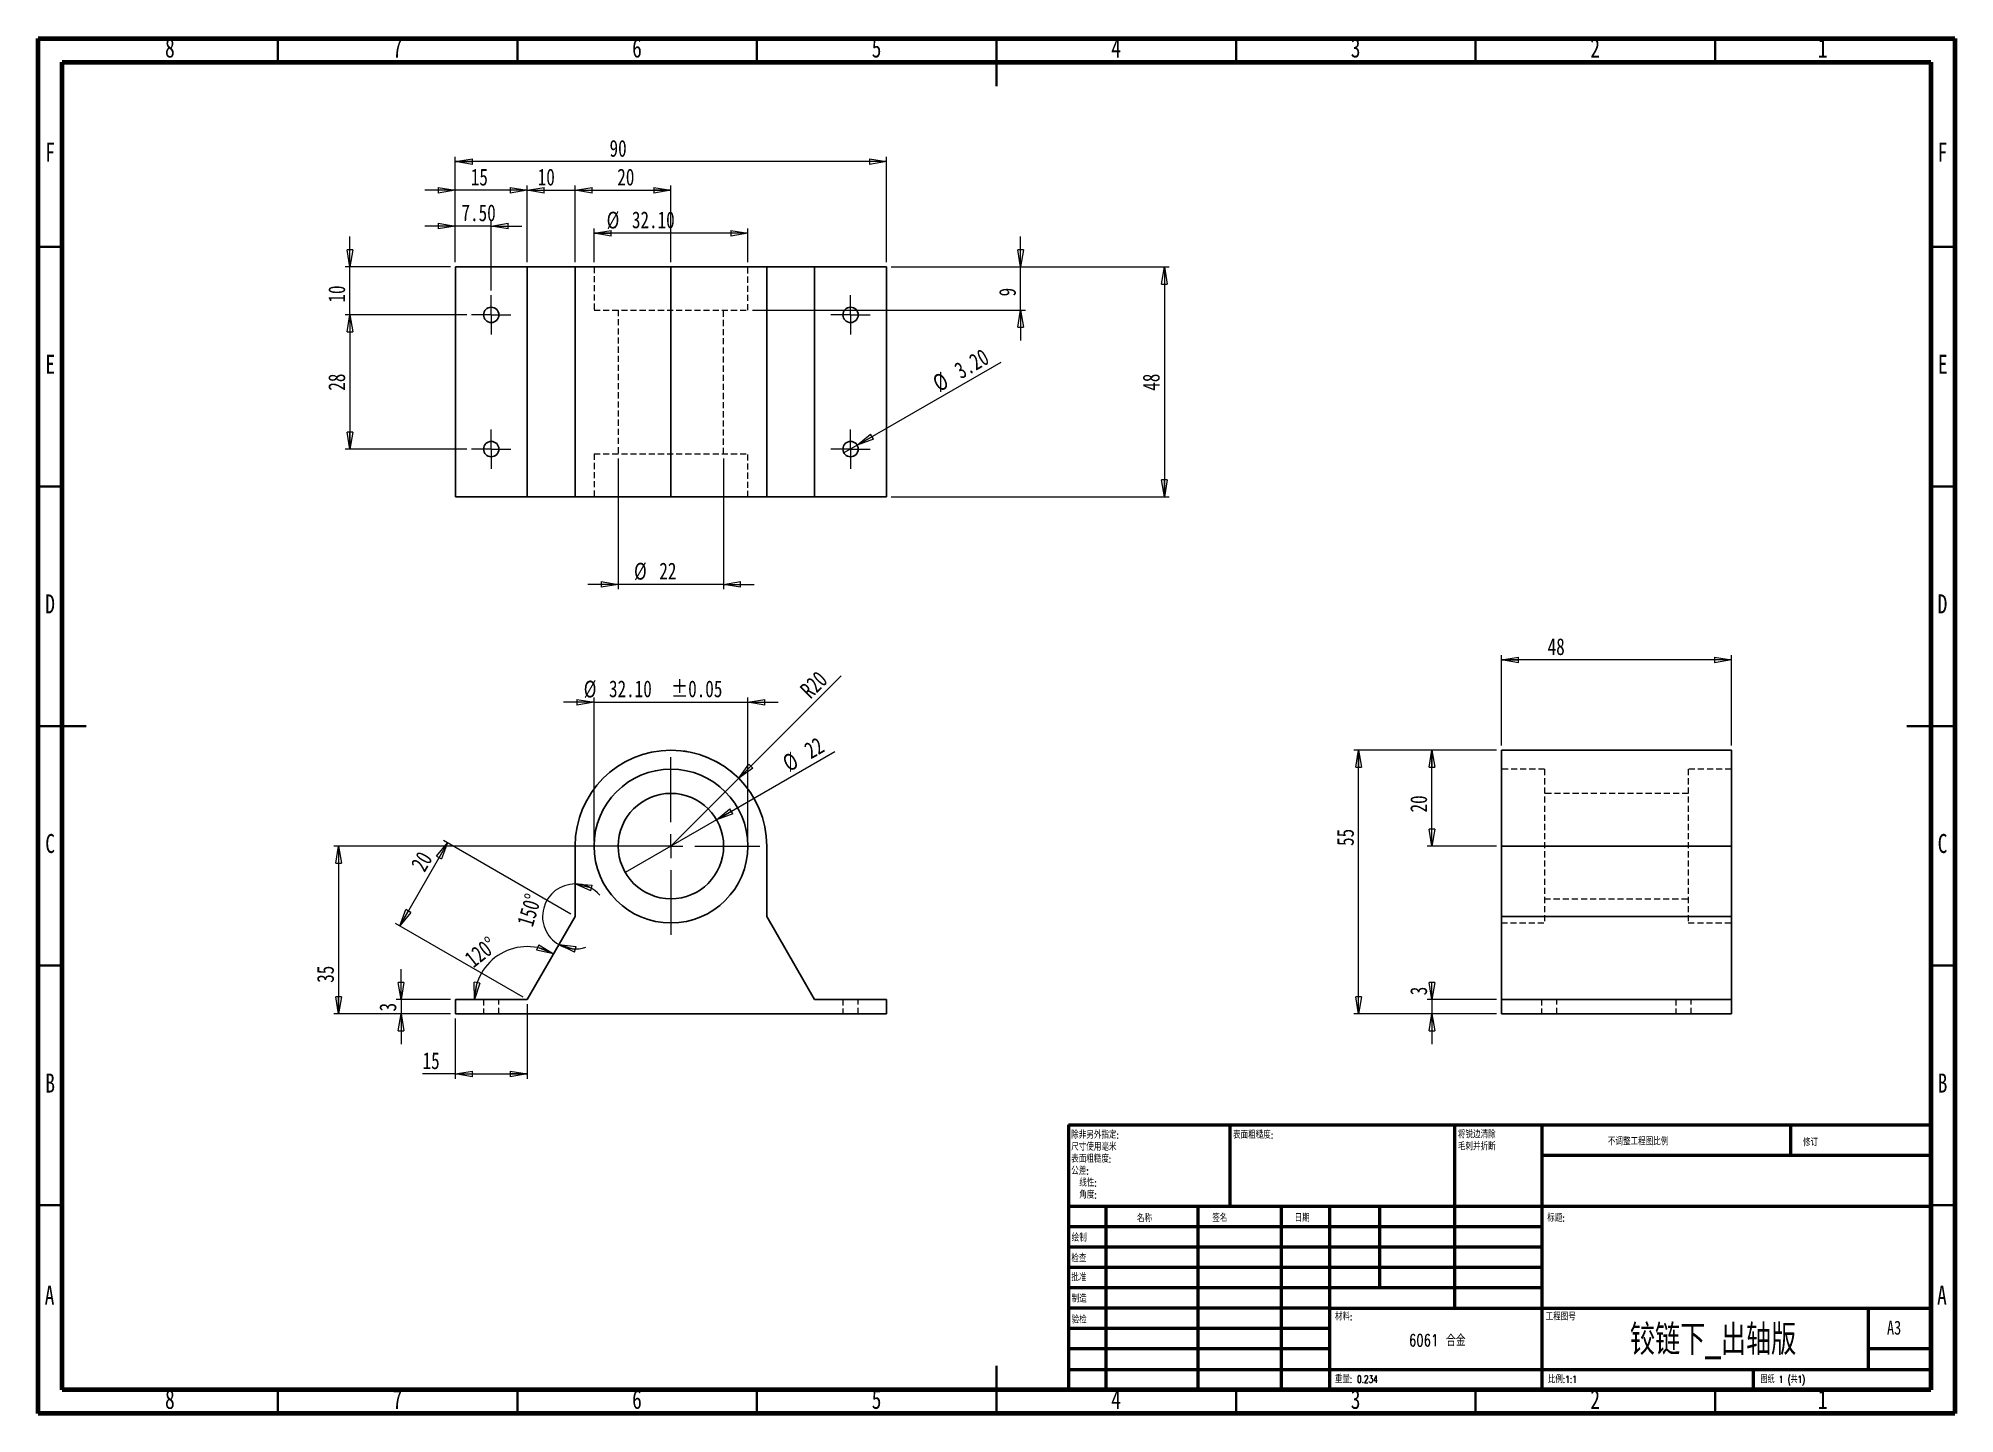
# Model space of a CAD drawing. Header units: millimetres. Extents: x 15 to 415, y 5 to 292.
import ezdxf

# ---------------------------------------------------------------- set-up
doc = ezdxf.new("R2010")
doc.units = ezdxf.units.MM
doc.linetypes.add('HIDDEN', pattern=[1.905, 1.27, -0.635])
doc.styles.add('SLDTEXTSTYLE0', font='TXT', dxfattribs={"width": 0.75})
doc.styles.add('SLDTEXTSTYLE1', font='TXT', dxfattribs={"width": 0.75, "bigfont": 'bigfont'})
doc.styles.add('SLDTEXTSTYLE2', font='TXT', dxfattribs={"width": 0.694444, "bigfont": 'bigfont'})
doc.dimstyles.new('SLDDIMSTYLE0', dxfattribs={"dimtxt": 3.5, "dimasz": 3.556, "dimexe": 0, "dimexo": 0.0625, "dimgap": 0.875, "dimtad": 1, "dimrnd": 1e-09, "dimzin": 12, "dimdsep": 46, "dimtxsty": 'SLDTEXTSTYLE0', "dimblk1": 'CLOSED', "dimblk2": 'CLOSED', "dimsah": 1, "dimcen": 0, "dimadec": 0, "dimazin": 3, "dimtfac": 1, "dimtofl": 0, "dimtmove": 0, "dimatfit": 3, "dimldrblk": 'CLOSED', "dimfxl": 1, "dimfrac": 2, "dimtolj": 1, "dimtzin": 12, "dimarcsym": 0})
doc.dimstyles.new('SLDDIMSTYLE1', dxfattribs={"dimtxt": 3.5, "dimasz": 3.556, "dimexe": 0, "dimexo": 0.0625, "dimgap": 0.875, "dimtad": 1, "dimrnd": 1e-09, "dimzin": 4, "dimdsep": 46, "dimtxsty": 'SLDTEXTSTYLE0', "dimblk1": 'CLOSED', "dimblk2": 'CLOSED', "dimsah": 1, "dimcen": 0.09, "dimadec": 0, "dimazin": 1, "dimtol": 1, "dimtp": 0.05, "dimtm": 0.05, "dimtfac": 1, "dimtmove": 0, "dimatfit": 0, "dimldrblk": 'CLOSED', "dimfxl": 1, "dimfrac": 2, "dimtolj": 1, "dimarcsym": 0})
doc.dimstyles.new('SLDDIMSTYLE2', dxfattribs={"dimtxt": 3.5, "dimasz": 3.556, "dimexe": 0, "dimexo": 0.0625, "dimgap": 0.875, "dimtad": 1, "dimrnd": 1e-09, "dimzin": 12, "dimdsep": 46, "dimtxsty": 'SLDTEXTSTYLE0', "dimblk1": 'NONE', "dimblk2": 'CLOSED', "dimsah": 1, "dimcen": 0, "dimadec": 0, "dimazin": 3, "dimtfac": 1, "dimtmove": 0, "dimatfit": 3, "dimldrblk": 'NONE', "dimfxl": 1, "dimfrac": 2, "dimtolj": 1, "dimtzin": 12, "dimarcsym": 0})
doc.dimstyles.new('SLDDIMSTYLE3', dxfattribs={"dimtxt": 3.5, "dimasz": 3.556, "dimexe": 0, "dimexo": 0.0625, "dimgap": 0.875, "dimtad": 1, "dimrnd": 1e-09, "dimzin": 12, "dimdsep": 46, "dimtxsty": 'SLDTEXTSTYLE0', "dimblk1": 'CLOSED', "dimblk2": 'CLOSED', "dimsah": 1, "dimcen": 0.09, "dimadec": 0, "dimazin": 3, "dimtfac": 1, "dimtofl": 0, "dimtmove": 0, "dimatfit": 3, "dimldrblk": 'CLOSED', "dimfxl": 1, "dimfrac": 2, "dimtolj": 1, "dimtzin": 12, "dimarcsym": 0})
doc.dimstyles.new('SLDDIMSTYLE4', dxfattribs={"dimtxt": 3.5, "dimasz": 3.556, "dimexe": 0, "dimexo": 0.0625, "dimgap": 0.875, "dimtad": 1, "dimrnd": 1e-09, "dimzin": 12, "dimdsep": 46, "dimtxsty": 'SLDTEXTSTYLE0', "dimblk1": 'CLOSED', "dimblk2": 'CLOSED', "dimsah": 1, "dimcen": 0.09, "dimadec": 0, "dimazin": 3, "dimtfac": 1, "dimtmove": 0, "dimatfit": 0, "dimldrblk": 'CLOSED', "dimfxl": 1, "dimfrac": 2, "dimtolj": 1, "dimtzin": 12, "dimarcsym": 0})
doc.dimstyles.new('SLDDIMSTYLE5', dxfattribs={"dimtxt": 3.5, "dimasz": 3.556, "dimexe": 0, "dimexo": 0.0625, "dimgap": 0.875, "dimtad": 1, "dimdec": 4, "dimzin": 12, "dimdsep": 46, "dimtxsty": 'SLDTEXTSTYLE0', "dimblk1": 'CLOSED', "dimblk2": 'CLOSED', "dimsah": 1, "dimcen": 0.09, "dimazin": 3, "dimtfac": 1, "dimtofl": 0, "dimtmove": 0, "dimatfit": 3, "dimldrblk": 'CLOSED', "dimfxl": 1, "dimfrac": 2, "dimtolj": 1, "dimtzin": 12, "dimarcsym": 0})
doc.dimstyles.new('SLDDIMSTYLE6', dxfattribs={"dimtxt": 3.5, "dimasz": 3.556, "dimexe": 0, "dimexo": 0.0625, "dimgap": 0.875, "dimtad": 1, "dimrnd": 1e-09, "dimzin": 4, "dimdsep": 46, "dimtxsty": 'SLDTEXTSTYLE0', "dimblk1": 'CLOSED', "dimblk2": 'CLOSED', "dimsah": 1, "dimcen": 0.09, "dimadec": 0, "dimazin": 1, "dimtfac": 1, "dimtmove": 0, "dimatfit": 0, "dimldrblk": 'CLOSED', "dimfxl": 1, "dimfrac": 2, "dimtolj": 1, "dimtzin": 12, "dimarcsym": 0})
doc.dimstyles.new('SLDDIMSTYLE7', dxfattribs={"dimtxt": 3.5, "dimasz": 3.556, "dimexe": 0, "dimexo": 0.0625, "dimgap": 0.875, "dimtad": 1, "dimrnd": 1e-09, "dimzin": 4, "dimdsep": 46, "dimtxsty": 'SLDTEXTSTYLE0', "dimblk1": 'NONE', "dimblk2": 'CLOSED', "dimsah": 1, "dimcen": 0, "dimadec": 0, "dimazin": 1, "dimtfac": 1, "dimtmove": 0, "dimatfit": 3, "dimldrblk": 'NONE', "dimfxl": 1, "dimfrac": 2, "dimtolj": 1, "dimtzin": 12, "dimarcsym": 0})

# ---------------------------------------------------------------- blocks, each defined once
blk = doc.blocks.new('SW_NOTE_0')
at = {"color": 0, "linetype": 'Continuous', "lineweight": 0, "char_height": 1.5, "attachment_point": 1, "style": 'SLDTEXTSTYLE1'}
for s, insert in [('\\M+18F9C\\M+194F1另\\M+18A4F\\M+18E77\\M+192E8:', (0, 1.93)), ('\\M+1955C\\M+196CA\\M+19165糙\\M+19378:', (0, -3.07)), ('\\M+18EDA\\M+190A1\\M+18E67\\M+19770\\M+19F7C\\M+195C4', (0, -0.57)), ('\\M+18CF6\\M+18DB7:', (0, -5.57)), ('线\\M+190AB:', (1.69, -8.07)), ('\\M+18A70\\M+19378:', (1.69, -10.57))]:
    blk.add_mtext(s, dxfattribs=dict(at, insert=insert))
blk = doc.blocks.new('SW_NOTE_1')
at = {"color": 0, "linetype": 'Continuous', "lineweight": 0, "char_height": 1.5, "attachment_point": 1, "style": 'SLDTEXTSTYLE1'}
for s, insert in [('\\M+18FAB锐边\\M+190B4\\M+18F9C', (0, 1.93)), ('\\M+196D1\\M+18E68\\M+19BF3\\M+190DC\\M+19266', (0, -0.57))]:
    blk.add_mtext(s, dxfattribs=dict(at, insert=insert))
blk = doc.blocks.new('_Closed')
at = {"color": 0, "linetype": 'ByBlock', "lineweight": -2}
for p, q in [((-1, 0.166667), (0, 0)), ((-1, 0.166667), (-1, -0.166667)), ((0, 0), (-1, -0.166667)), ((0, 0), (-1, 0))]:
    blk.add_line(p, q, dxfattribs=at)
blk = doc.blocks.new('_D')
at = {"color": 7, "linetype": 'Continuous', "lineweight": 18}
for q in [(182.55, 158.96), (147.04, 123.44)]:
    blk.add_line((161.19, 137.59), q, dxfattribs=at)
blk.add_arc((147.04, 123.44), 20, 42.1376, 87.1376, dxfattribs=at)
at = {"color": 7, "linetype": 'Continuous', "lineweight": 18, "xscale": 3.556, "yscale": 3.556, "rotation": 225}
blk.add_blockref('_Closed', (161.19, 137.59), dxfattribs=at)
at = {"color": 7, "linetype": 'Continuous', "lineweight": 18, "insert": (173.71, 156.48), "char_height": 3.5, "attachment_point": 1, "rotation": 45, "style": 'SLDTEXTSTYLE0'}
blk.add_mtext('R20', dxfattribs=at)
blk = doc.blocks.new('_D_1')
at = {"color": 7, "linetype": 'Continuous', "lineweight": 18}
for p, q in [((130.99, 153.44), (124.64, 153.44)), ((130.99, 124.44), (130.99, 154.44)), ((130.99, 153.44), (163.09, 153.44)), ((163.09, 124.44), (163.09, 154.44)), ((163.09, 153.44), (169.44, 153.44))]:
    blk.add_line(p, q, dxfattribs=at)
at = {"color": 7, "linetype": 'Continuous', "lineweight": 18, "xscale": 3.556, "yscale": 3.556}
blk.add_blockref('_Closed', (130.99, 153.44), dxfattribs=at)
at = {"color": 7, "linetype": 'Continuous', "lineweight": 18, "xscale": 3.556, "yscale": 3.556, "rotation": 180}
blk.add_blockref('_Closed', (163.09, 153.44), dxfattribs=at)
at = {"color": 7, "linetype": 'Continuous', "lineweight": 18, "char_height": 3.5, "attachment_point": 1, "style": 'SLDTEXTSTYLE0'}
for s, insert in [('%%c', (128.84, 157.96)), ('32.10', (134.12, 158.01)), ('±0.05', (147.07, 158.01))]:
    blk.add_mtext(s, dxfattribs=dict(at, insert=insert))
blk = doc.blocks.new('_D_2')
at = {"color": 7, "linetype": 'Continuous', "lineweight": 18}
for q in [(181.26, 143.2), (137.52, 117.94)]:
    blk.add_line((156.57, 128.94), q, dxfattribs=at)
at = {"color": 7, "linetype": 'Continuous', "lineweight": 18, "xscale": 3.556, "yscale": 3.556, "rotation": 210}
blk.add_blockref('_Closed', (156.57, 128.94), dxfattribs=at)
at = {"color": 7, "linetype": 'Continuous', "lineweight": 18, "char_height": 3.5, "attachment_point": 1, "rotation": 30, "style": 'SLDTEXTSTYLE0'}
for s, insert in [('22', (174.51, 144.56)), ('%%c', (169.96, 141.88))]:
    blk.add_mtext(s, dxfattribs=dict(at, insert=insert))
blk = doc.blocks.new('_None')
blk = doc.blocks.new('_D_3')
at = {"color": 7, "linetype": 'Continuous', "lineweight": 18}
for p, q in [((146.04, 123.44), (76.68, 123.44)), ((77.68, 123.44), (77.68, 88.44)), ((101.04, 88.44), (76.68, 88.44))]:
    blk.add_line(p, q, dxfattribs=at)
at = {"color": 7, "linetype": 'Continuous', "lineweight": 18, "xscale": 3.556, "yscale": 3.556}
for p, rotation in [((77.68, 123.44), 90), ((77.68, 88.44), 270)]:
    blk.add_blockref('_Closed', p, dxfattribs=dict(at, rotation=rotation))
at = {"color": 7, "linetype": 'Continuous', "lineweight": 18, "insert": (73.17, 94.91), "char_height": 3.5, "attachment_point": 1, "rotation": 90, "style": 'SLDTEXTSTYLE0'}
blk.add_mtext('35', dxfattribs=at)
blk = doc.blocks.new('_D_4')
at = {"color": 7, "linetype": 'Continuous', "lineweight": 18}
for p, q in [((90.72, 91.44), (90.72, 97.79)), ((101.04, 91.44), (89.72, 91.44)), ((101.04, 88.44), (89.72, 88.44)), ((90.72, 91.44), (90.72, 88.44)), ((90.72, 88.44), (90.72, 82.09))]:
    blk.add_line(p, q, dxfattribs=at)
at = {"color": 7, "linetype": 'Continuous', "lineweight": 18, "xscale": 3.556, "yscale": 3.556}
for p, rotation in [((90.72, 91.44), 270), ((90.72, 88.44), 90)]:
    blk.add_blockref('_Closed', p, dxfattribs=dict(at, rotation=rotation))
at = {"color": 7, "linetype": 'Continuous', "lineweight": 18, "insert": (86.21, 88.93), "char_height": 3.5, "attachment_point": 1, "rotation": 90, "style": 'SLDTEXTSTYLE0'}
blk.add_mtext('3', dxfattribs=at)
blk = doc.blocks.new('_D_5')
at = {"color": 7, "linetype": 'Continuous', "lineweight": 18}
for p, q in [((117.04, 90.44), (117.04, 74.9)), ((102.04, 87.44), (102.04, 74.9)), ((102.04, 75.9), (95.2, 75.9)), ((102.04, 75.9), (117.04, 75.9))]:
    blk.add_line(p, q, dxfattribs=at)
at = {"color": 7, "linetype": 'Continuous', "lineweight": 18, "xscale": 3.556, "yscale": 3.556, "rotation": 180}
blk.add_blockref('_Closed', (102.04, 75.9), dxfattribs=at)
at = {"color": 7, "linetype": 'Continuous', "lineweight": 18, "xscale": 3.556, "yscale": 3.556}
blk.add_blockref('_Closed', (117.04, 75.9), dxfattribs=at)
at = {"color": 7, "linetype": 'Continuous', "lineweight": 18, "insert": (95.2, 80.41), "char_height": 3.5, "attachment_point": 1, "style": 'SLDTEXTSTYLE0'}
blk.add_mtext('15', dxfattribs=at)
blk = doc.blocks.new('_D_6')
at = {"color": 7, "linetype": 'Continuous', "lineweight": 18}
for p, q in [((100.43, 124.13), (90.43, 106.81)), ((126.18, 109.26), (99.57, 124.63)), ((116.18, 91.94), (89.57, 107.31))]:
    blk.add_line(p, q, dxfattribs=at)
at = {"color": 7, "linetype": 'Continuous', "lineweight": 18, "xscale": 3.556, "yscale": 3.556}
for p, rotation in [((100.43, 124.13), 60), ((90.43, 106.81), 240)]:
    blk.add_blockref('_Closed', p, dxfattribs=dict(at, rotation=rotation))
at = {"color": 7, "linetype": 'Continuous', "lineweight": 18, "insert": (92.59, 119.56), "char_height": 3.5, "attachment_point": 1, "rotation": 60, "style": 'SLDTEXTSTYLE0'}
blk.add_mtext('20', dxfattribs=at)
blk = doc.blocks.new('_D_7')
at = {"color": 7, "linetype": 'Continuous', "lineweight": 18}
blk.add_arc((117.04, 91.44), 11.02, 60, 180, dxfattribs=at)
at = {"color": 7, "linetype": 'Continuous', "lineweight": 18, "xscale": 3.556, "yscale": 3.556}
for p, rotation in [((122.55, 100.99), 338.9402425583), ((106.02, 91.44), 261.0597574417)]:
    blk.add_blockref('_Closed', p, dxfattribs=dict(at, rotation=rotation))
at = {"color": 7, "linetype": 'Continuous', "lineweight": 18, "insert": (103.63, 100.64), "char_height": 3.5, "attachment_point": 1, "rotation": 38.3695, "style": 'SLDTEXTSTYLE0'}
blk.add_mtext('120°', dxfattribs=at)
blk = doc.blocks.new('_D_8')
at = {"color": 7, "linetype": 'Continuous', "lineweight": 18}
for start, end in [(90, 240), (40.5651, 90), (240, 289.4349)]:
    blk.add_arc((127.04, 108.76), 6.79, start, end, dxfattribs=at)
at = {"color": 7, "linetype": 'Continuous', "lineweight": 18, "xscale": 3.556, "yscale": 3.556}
for p, rotation in [((127.04, 115.56), 166.1874481684), ((123.65, 102.88), 163.8125518316)]:
    blk.add_blockref('_Closed', p, dxfattribs=dict(at, rotation=rotation))
at = {"color": 7, "linetype": 'Continuous', "lineweight": 18, "insert": (114.83, 107.4), "char_height": 3.5, "attachment_point": 1, "rotation": 73.3033, "style": 'SLDTEXTSTYLE0'}
blk.add_mtext('150°', dxfattribs=at)
blk = doc.blocks.new('SW_CENTERMARKSYMBOL_0')
at = {"color": 0, "linetype": 'Continuous', "lineweight": 0}
for p, q in [((0, 5), (0, 18.55)), ((-5, 0), (-18.55, 0)), ((0, 0), (-2.5, 0)), ((0, 0), (0, 2.5)), ((0, 0), (0, -2.5)), ((0, 0), (2.5, 0)), ((5, 0), (18.55, 0)), ((0, -5), (0, -18.55))]:
    blk.add_line(p, q, dxfattribs=at)
blk = doc.blocks.new('_D_9')
at = {"color": 7, "linetype": 'Continuous', "lineweight": 18}
for p, q in [((193.04, 244.29), (251.04, 244.29)), ((250.04, 244.29), (250.04, 196.29)), ((193.04, 196.29), (251.04, 196.29))]:
    blk.add_line(p, q, dxfattribs=at)
at = {"color": 7, "linetype": 'Continuous', "lineweight": 18, "xscale": 3.556, "yscale": 3.556}
for p, rotation in [((250.04, 244.29, 7.5), 90), ((250.04, 196.29, 7.5), 270)]:
    blk.add_blockref('_Closed', p, dxfattribs=dict(at, rotation=rotation))
at = {"color": 7, "linetype": 'Continuous', "lineweight": 18, "insert": (245.53, 218.46), "char_height": 3.5, "attachment_point": 1, "rotation": 90, "style": 'SLDTEXTSTYLE0'}
blk.add_mtext('48', dxfattribs=at)
blk = doc.blocks.new('_D_10')
at = {"color": 7, "linetype": 'Continuous', "lineweight": 18}
for p, q in [((102.04, 245.29), (102.04, 267.29)), ((192.04, 266.29), (102.04, 266.29)), ((192.04, 245.29), (192.04, 267.29))]:
    blk.add_line(p, q, dxfattribs=at)
at = {"color": 7, "linetype": 'Continuous', "lineweight": 18, "xscale": 3.556, "yscale": 3.556, "rotation": 180}
blk.add_blockref('_Closed', (102.04, 266.29, 7.5), dxfattribs=at)
at = {"color": 7, "linetype": 'Continuous', "lineweight": 18, "xscale": 3.556, "yscale": 3.556}
blk.add_blockref('_Closed', (192.04, 266.29, 7.5), dxfattribs=at)
at = {"color": 7, "linetype": 'Continuous', "lineweight": 18, "insert": (134.23, 270.8), "char_height": 3.5, "attachment_point": 1, "style": 'SLDTEXTSTYLE0'}
blk.add_mtext('90', dxfattribs=at)
blk = doc.blocks.new('_D_11')
at = {"color": 7, "linetype": 'Continuous', "lineweight": 18}
for p, q in [((80.04, 244.29), (80.04, 250.64)), ((101.04, 244.29), (79.04, 244.29)), ((80.04, 234.29), (80.04, 244.29)), ((104.44, 234.29), (79.04, 234.29)), ((80.04, 234.29), (80.04, 227.94))]:
    blk.add_line(p, q, dxfattribs=at)
at = {"color": 7, "linetype": 'Continuous', "lineweight": 18, "xscale": 3.556, "yscale": 3.556}
for p, rotation in [((80.04, 244.29, 7.5), 270), ((80.04, 234.29, 7.5), 90)]:
    blk.add_blockref('_Closed', p, dxfattribs=dict(at, rotation=rotation))
at = {"color": 7, "linetype": 'Continuous', "lineweight": 18, "insert": (75.53, 236.86), "char_height": 3.5, "attachment_point": 1, "rotation": 90, "style": 'SLDTEXTSTYLE0'}
blk.add_mtext('10', dxfattribs=at)
blk = doc.blocks.new('_D_12')
at = {"color": 7, "linetype": 'Continuous', "lineweight": 18}
for p, q in [((102.04, 252.83), (95.69, 252.83)), ((102.04, 245.29), (102.04, 253.83)), ((109.54, 252.83), (102.04, 252.83)), ((109.54, 239.39), (109.54, 253.83)), ((109.54, 252.83), (115.89, 252.83))]:
    blk.add_line(p, q, dxfattribs=at)
at = {"color": 7, "linetype": 'Continuous', "lineweight": 18, "xscale": 3.556, "yscale": 3.556}
blk.add_blockref('_Closed', (102.04, 252.83, 7.5), dxfattribs=at)
at = {"color": 7, "linetype": 'Continuous', "lineweight": 18, "xscale": 3.556, "yscale": 3.556, "rotation": 180}
blk.add_blockref('_Closed', (109.54, 252.83, 7.5), dxfattribs=at)
at = {"color": 7, "linetype": 'Continuous', "lineweight": 18, "insert": (103.33, 257.35), "char_height": 3.5, "attachment_point": 1, "style": 'SLDTEXTSTYLE0'}
blk.add_mtext('7.50', dxfattribs=at)
blk = doc.blocks.new('_D_13')
at = {"color": 7, "linetype": 'Continuous', "lineweight": 18}
for p, q in [((102.04, 260.29), (95.69, 260.29)), ((102.04, 245.29), (102.04, 261.29)), ((117.04, 260.29), (102.04, 260.29)), ((117.04, 245.29), (117.04, 261.29)), ((117.04, 260.29), (123.39, 260.29))]:
    blk.add_line(p, q, dxfattribs=at)
at = {"color": 7, "linetype": 'Continuous', "lineweight": 18, "xscale": 3.556, "yscale": 3.556}
blk.add_blockref('_Closed', (102.04, 260.29, 7.5), dxfattribs=at)
at = {"color": 7, "linetype": 'Continuous', "lineweight": 18, "xscale": 3.556, "yscale": 3.556, "rotation": 180}
blk.add_blockref('_Closed', (117.04, 260.29, 7.5), dxfattribs=at)
at = {"color": 7, "linetype": 'Continuous', "lineweight": 18, "insert": (105.27, 264.8), "char_height": 3.5, "attachment_point": 1, "style": 'SLDTEXTSTYLE0'}
blk.add_mtext('15', dxfattribs=at)
blk = doc.blocks.new('_D_14')
at = {"color": 7, "linetype": 'Continuous', "lineweight": 18}
for p, q in [((117.04, 260.29), (110.69, 260.29)), ((117.04, 245.29), (117.04, 261.29)), ((117.04, 260.29), (127.04, 260.29)), ((127.04, 245.29), (127.04, 261.29)), ((127.04, 260.29), (133.39, 260.29))]:
    blk.add_line(p, q, dxfattribs=at)
at = {"color": 7, "linetype": 'Continuous', "lineweight": 18, "xscale": 3.556, "yscale": 3.556}
blk.add_blockref('_Closed', (117.04, 260.29, 7.5), dxfattribs=at)
at = {"color": 7, "linetype": 'Continuous', "lineweight": 18, "xscale": 3.556, "yscale": 3.556, "rotation": 180}
blk.add_blockref('_Closed', (127.04, 260.29, 7.5), dxfattribs=at)
at = {"color": 7, "linetype": 'Continuous', "lineweight": 18, "insert": (119.24, 264.8), "char_height": 3.5, "attachment_point": 1, "style": 'SLDTEXTSTYLE0'}
blk.add_mtext('10', dxfattribs=at)
blk = doc.blocks.new('_D_15')
at = {"color": 7, "linetype": 'Continuous', "lineweight": 18}
for p, q in [((127.04, 245.29), (127.04, 261.29)), ((127.04, 260.29), (147.04, 260.29)), ((147.04, 245.29), (147.04, 261.29))]:
    blk.add_line(p, q, dxfattribs=at)
at = {"color": 7, "linetype": 'Continuous', "lineweight": 18, "xscale": 3.556, "yscale": 3.556, "rotation": 180}
blk.add_blockref('_Closed', (127.04, 260.29, 7.5), dxfattribs=at)
at = {"color": 7, "linetype": 'Continuous', "lineweight": 18, "xscale": 3.556, "yscale": 3.556}
blk.add_blockref('_Closed', (147.04, 260.29, 7.5), dxfattribs=at)
at = {"color": 7, "linetype": 'Continuous', "lineweight": 18, "insert": (135.84, 264.8), "char_height": 3.5, "attachment_point": 1, "style": 'SLDTEXTSTYLE0'}
blk.add_mtext('20', dxfattribs=at)
blk = doc.blocks.new('_D_16')
at = {"color": 7, "linetype": 'Continuous', "lineweight": 18}
for p, q in [((104.44, 234.29), (79.04, 234.29)), ((80.04, 234.29), (80.04, 206.29)), ((104.44, 206.29), (79.04, 206.29))]:
    blk.add_line(p, q, dxfattribs=at)
at = {"color": 7, "linetype": 'Continuous', "lineweight": 18, "xscale": 3.556, "yscale": 3.556}
for p, rotation in [((80.04, 234.29, 7.5), 90), ((80.04, 206.29, 7.5), 270)]:
    blk.add_blockref('_Closed', p, dxfattribs=dict(at, rotation=rotation))
at = {"color": 7, "linetype": 'Continuous', "lineweight": 18, "insert": (75.53, 218.47), "char_height": 3.5, "attachment_point": 1, "rotation": 90, "style": 'SLDTEXTSTYLE0'}
blk.add_mtext('28', dxfattribs=at)
blk = doc.blocks.new('_D_17')
at = {"color": 7, "linetype": 'Continuous', "lineweight": 18}
for q in [(215.96, 224.43), (183.16, 205.49)]:
    blk.add_line((185.93, 207.09), q, dxfattribs=at)
at = {"color": 7, "linetype": 'Continuous', "lineweight": 18, "xscale": 3.556, "yscale": 3.556, "rotation": 210}
blk.add_blockref('_Closed', (185.93, 207.09, 7.5), dxfattribs=at)
at = {"color": 7, "linetype": 'Continuous', "lineweight": 18, "char_height": 3.5, "attachment_point": 1, "rotation": 30, "style": 'SLDTEXTSTYLE0'}
for s, insert in [('3.20', (205.84, 223.85)), ('%%c', (201.3, 221.16))]:
    blk.add_mtext(s, dxfattribs=dict(at, insert=insert))
blk = doc.blocks.new('_D_18')
at = {"color": 7, "linetype": 'Continuous', "lineweight": 18}
for p, q in [((220.04, 244.29), (220.04, 250.64)), ((193.04, 244.29), (221.04, 244.29)), ((220.04, 235.29), (220.04, 244.29)), ((164.09, 235.29), (221.04, 235.29)), ((220.04, 235.29), (220.04, 228.94))]:
    blk.add_line(p, q, dxfattribs=at)
at = {"color": 7, "linetype": 'Continuous', "lineweight": 18, "xscale": 3.556, "yscale": 3.556}
for p, rotation in [((220.04, 244.29, 7.5), 270), ((220.04, 235.29, 7.5), 90)]:
    blk.add_blockref('_Closed', p, dxfattribs=dict(at, rotation=rotation))
at = {"color": 7, "linetype": 'Continuous', "lineweight": 18, "insert": (215.53, 238.15), "char_height": 3.5, "attachment_point": 1, "rotation": 90, "style": 'SLDTEXTSTYLE0'}
blk.add_mtext('9', dxfattribs=at)
blk = doc.blocks.new('_D_19')
at = {"color": 7, "linetype": 'Continuous', "lineweight": 18}
for p, q in [((130.99, 245.29), (130.99, 252.31)), ((163.09, 245.29), (163.09, 252.31)), ((163.09, 251.31), (130.99, 251.31))]:
    blk.add_line(p, q, dxfattribs=at)
at = {"color": 7, "linetype": 'Continuous', "lineweight": 18, "xscale": 3.556, "yscale": 3.556, "rotation": 180}
blk.add_blockref('_Closed', (130.99, 251.31, 7.5), dxfattribs=at)
at = {"color": 7, "linetype": 'Continuous', "lineweight": 18, "xscale": 3.556, "yscale": 3.556}
blk.add_blockref('_Closed', (163.09, 251.31, 7.5), dxfattribs=at)
at = {"color": 7, "linetype": 'Continuous', "lineweight": 18, "char_height": 3.5, "attachment_point": 1, "style": 'SLDTEXTSTYLE0'}
for s, insert in [('%%c', (133.62, 255.82)), ('32.10', (138.9, 255.87))]:
    blk.add_mtext(s, dxfattribs=dict(at, insert=insert))
blk = doc.blocks.new('_D_20')
at = {"color": 7, "linetype": 'Continuous', "lineweight": 18}
for p, q in [((136.04, 204.29), (136.04, 177.04)), ((158.04, 204.29), (158.04, 177.04)), ((136.04, 178.04), (129.69, 178.04)), ((158.04, 178.04), (136.04, 178.04)), ((158.04, 178.04), (164.39, 178.04))]:
    blk.add_line(p, q, dxfattribs=at)
at = {"color": 7, "linetype": 'Continuous', "lineweight": 18, "xscale": 3.556, "yscale": 3.556}
blk.add_blockref('_Closed', (136.04, 178.04, 7.5), dxfattribs=at)
at = {"color": 7, "linetype": 'Continuous', "lineweight": 18, "xscale": 3.556, "yscale": 3.556, "rotation": 180}
blk.add_blockref('_Closed', (158.04, 178.04, 7.5), dxfattribs=at)
at = {"color": 7, "linetype": 'Continuous', "lineweight": 18, "char_height": 3.5, "attachment_point": 1, "style": 'SLDTEXTSTYLE0'}
for s, insert in [('%%c', (139.34, 182.55)), ('22', (144.62, 182.6))]:
    blk.add_mtext(s, dxfattribs=dict(at, insert=insert))
blk = doc.blocks.new('SW_CENTERMARKSYMBOL_1')
at = {"color": 0, "linetype": 'Continuous', "lineweight": 0}
for p, q in [((0, 2.5), (0, 4.1)), ((-2.5, 0), (-4.1, 0)), ((0, 0), (-2.5, 0)), ((0, 0), (0, 2.5)), ((0, 0), (0, -2.5)), ((0, 0), (2.5, 0)), ((2.5, 0), (4.1, 0)), ((0, -2.5), (0, -4.1))]:
    blk.add_line(p, q, dxfattribs=at)
blk = doc.blocks.new('SW_CENTERMARKSYMBOL_2')
at = {"color": 0, "linetype": 'Continuous', "lineweight": 0}
for p, q in [((0, 2.5), (0, 4.1)), ((-2.5, 0), (-4.1, 0)), ((0, 0), (-2.5, 0)), ((0, 0), (0, 2.5)), ((0, 0), (0, -2.5)), ((0, 0), (2.5, 0)), ((2.5, 0), (4.1, 0)), ((0, -2.5), (0, -4.1))]:
    blk.add_line(p, q, dxfattribs=at)
blk = doc.blocks.new('SW_CENTERMARKSYMBOL_3')
at = {"color": 0, "linetype": 'Continuous', "lineweight": 0}
for p, q in [((0, 2.5), (0, 4.1)), ((-2.5, 0), (-4.1, 0)), ((0, 0), (-2.5, 0)), ((0, 0), (0, 2.5)), ((0, 0), (0, -2.5)), ((0, 0), (2.5, 0)), ((2.5, 0), (4.1, 0)), ((0, -2.5), (0, -4.1))]:
    blk.add_line(p, q, dxfattribs=at)
blk = doc.blocks.new('SW_CENTERMARKSYMBOL_4')
at = {"color": 0, "linetype": 'Continuous', "lineweight": 0}
for p, q in [((0, 2.5), (0, 4.1)), ((-2.5, 0), (-4.1, 0)), ((0, 0), (-2.5, 0)), ((0, 0), (0, 2.5)), ((0, 0), (0, -2.5)), ((0, 0), (2.5, 0)), ((2.5, 0), (4.1, 0)), ((0, -2.5), (0, -4.1))]:
    blk.add_line(p, q, dxfattribs=at)
blk = doc.blocks.new('_D_21')
at = {"color": 7, "linetype": 'Continuous', "lineweight": 18}
for p, q in [((320.39, 144.44), (320.39, 163.3)), ((368.39, 162.3), (320.39, 162.3)), ((368.39, 144.44), (368.39, 163.3))]:
    blk.add_line(p, q, dxfattribs=at)
at = {"color": 7, "linetype": 'Continuous', "lineweight": 18, "xscale": 3.556, "yscale": 3.556, "rotation": 180}
blk.add_blockref('_Closed', (320.39, 162.3), dxfattribs=at)
at = {"color": 7, "linetype": 'Continuous', "lineweight": 18, "xscale": 3.556, "yscale": 3.556}
blk.add_blockref('_Closed', (368.39, 162.3), dxfattribs=at)
at = {"color": 7, "linetype": 'Continuous', "lineweight": 18, "insert": (330.04, 166.81), "char_height": 3.5, "attachment_point": 1, "style": 'SLDTEXTSTYLE0'}
blk.add_mtext('48', dxfattribs=at)
blk = doc.blocks.new('_D_22')
at = {"color": 7, "linetype": 'Continuous', "lineweight": 18}
for p, q in [((319.39, 143.44), (289.59, 143.44)), ((290.59, 88.44), (290.59, 143.44)), ((319.39, 88.44), (289.59, 88.44))]:
    blk.add_line(p, q, dxfattribs=at)
at = {"color": 7, "linetype": 'Continuous', "lineweight": 18, "xscale": 3.556, "yscale": 3.556}
for p, rotation in [((290.59, 143.44), 90), ((290.59, 88.44), 270)]:
    blk.add_blockref('_Closed', p, dxfattribs=dict(at, rotation=rotation))
at = {"color": 7, "linetype": 'Continuous', "lineweight": 18, "insert": (286.07, 123.47), "char_height": 3.5, "attachment_point": 1, "rotation": 90, "style": 'SLDTEXTSTYLE0'}
blk.add_mtext('55', dxfattribs=at)
blk = doc.blocks.new('_D_23')
at = {"color": 7, "linetype": 'Continuous', "lineweight": 18}
for p, q in [((319.39, 143.44), (304.87, 143.44)), ((305.87, 123.44), (305.87, 143.44)), ((319.39, 123.44), (304.87, 123.44))]:
    blk.add_line(p, q, dxfattribs=at)
at = {"color": 7, "linetype": 'Continuous', "lineweight": 18, "xscale": 3.556, "yscale": 3.556}
for p, rotation in [((305.87, 143.44), 90), ((305.87, 123.44), 270)]:
    blk.add_blockref('_Closed', p, dxfattribs=dict(at, rotation=rotation))
at = {"color": 7, "linetype": 'Continuous', "lineweight": 18, "insert": (301.36, 130.45), "char_height": 3.5, "attachment_point": 1, "rotation": 90, "style": 'SLDTEXTSTYLE0'}
blk.add_mtext('20', dxfattribs=at)
blk = doc.blocks.new('_D_24')
at = {"color": 7, "linetype": 'Continuous', "lineweight": 18}
for p, q in [((305.87, 91.44), (305.87, 94.9)), ((319.39, 91.44), (304.87, 91.44)), ((319.39, 88.44), (304.87, 88.44)), ((305.87, 91.44), (305.87, 88.44)), ((305.87, 88.44), (305.87, 82.09))]:
    blk.add_line(p, q, dxfattribs=at)
at = {"color": 7, "linetype": 'Continuous', "lineweight": 18, "xscale": 3.556, "yscale": 3.556}
for p, rotation in [((305.87, 91.44), 270), ((305.87, 88.44), 90)]:
    blk.add_blockref('_Closed', p, dxfattribs=dict(at, rotation=rotation))
at = {"color": 7, "linetype": 'Continuous', "lineweight": 18, "insert": (301.36, 92.31), "char_height": 3.5, "attachment_point": 1, "rotation": 90, "style": 'SLDTEXTSTYLE0'}
blk.add_mtext('3', dxfattribs=at)

msp = doc.modelspace()

# ---------------------------------------------------------------- linework, layer by layer
at = {"color": 7, "linetype": 'Continuous', "lineweight": 70}
for p, q in [((15, 5), (15, 292)), ((15, 292), (415, 292)), ((415, 292), (415, 5)), ((20, 10), (20, 287)), ((20, 287), (410, 287)), ((410, 287), (410, 10)), ((410, 10), (20, 10)), ((415, 5), (15, 5))]:
    msp.add_line(p, q, dxfattribs=at)
at = {"color": 7, "linetype": 'Continuous', "lineweight": 35}
for p, q in [((65, 287), (65, 292)), ((115, 287), (115, 292)), ((165, 287), (165, 292)), ((215, 292), (215, 282)), ((215, 287), (215, 292)), ((265, 287), (265, 292)), ((315, 287), (315, 292)), ((365, 287), (365, 292)), ((20, 248.5), (15, 248.5)), ((410, 248.5), (415, 248.5)), ((20, 198.5), (15, 198.5)), ((410, 198.5), (415, 198.5)), ((15, 148.5), (25, 148.5)), ((20, 148.5), (15, 148.5)), ((415, 148.5), (405, 148.5)), ((410, 148.5), (415, 148.5)), ((20, 98.5), (15, 98.5)), ((410, 98.5), (415, 98.5)), ((20, 48.5), (15, 48.5)), ((410, 48.5), (415, 48.5)), ((215, 5), (215, 15)), ((65, 10), (65, 5)), ((115, 10), (115, 5)), ((165, 10), (165, 5)), ((215, 10), (215, 5)), ((265, 10), (265, 5)), ((315, 10), (315, 5)), ((365, 10), (365, 5))]:
    msp.add_line(p, q, dxfattribs=at)
at = {"color": 7, "linetype": 'Continuous', "lineweight": 25}
for p, q in [((102.04293, 244.29017), (102.04293, 196.29017)), ((102.04293, 244.29017), (117.04293, 244.29017)), ((117.04293, 196.29017), (117.04293, 244.29017)), ((117.04293, 244.29017), (127.04293, 244.29017)), ((127.04293, 196.29017), (127.04293, 244.29017)), ((127.04293, 244.29017), (147.04293, 244.29017)), ((147.04293, 244.29017), (147.04293, 196.29017)), ((147.04293, 244.29017), (167.04293, 244.29017)), ((167.04293, 244.29017), (167.04293, 196.29017)), ((167.04293, 244.29017), (177.04293, 244.29017)), ((177.04293, 244.29017), (177.04293, 196.29017)), ((192.04293, 244.29017), (177.04293, 244.29017)), ((192.04293, 244.29017), (192.04293, 196.29017)), ((102.04293, 196.29017), (117.04293, 196.29017)), ((127.04293, 196.29017), (117.04293, 196.29017)), ((147.04293, 196.29017), (127.04293, 196.29017)), ((167.04293, 196.29017), (147.04293, 196.29017)), ((177.04293, 196.29017), (167.04293, 196.29017)), ((192.04293, 196.29017), (177.04293, 196.29017)), ((368.38774, 143.44429), (320.38774, 143.44429)), ((320.38774, 123.44429), (320.38774, 143.44429)), ((368.38774, 143.44429), (368.38774, 123.44429)), ((127.04293, 123.44429), (127.04293, 108.7648)), ((167.04293, 108.7648), (167.04293, 123.44429)), ((368.38774, 123.44429), (320.38774, 123.44429)), ((320.38774, 108.7648), (320.38774, 123.44429)), ((368.38774, 108.7648), (368.38774, 123.44429)), ((127.04293, 108.7648), (117.04293, 91.44429)), ((177.04293, 91.44429), (167.04293, 108.7648)), ((320.38774, 108.7648), (368.38774, 108.7648)), ((320.38774, 91.44429), (320.38774, 108.7648)), ((368.38774, 108.7648), (368.38774, 91.44429)), ((102.04293, 91.44429), (102.04293, 88.44429)), ((102.04293, 91.44429), (117.04293, 91.44429)), ((102.04293, 88.44429), (192.04293, 88.44429)), ((192.04293, 91.44429), (177.04293, 91.44429)), ((192.04293, 91.44429), (192.04293, 88.44429)), ((368.38774, 91.44429), (320.38774, 91.44429)), ((320.38774, 91.44429), (320.38774, 88.44429)), ((320.38774, 88.44429), (368.38774, 88.44429)), ((368.38774, 88.44429), (368.38774, 91.44429))]:
    msp.add_line(p, q, dxfattribs=at)
at = {"color": 7, "linetype": 'HIDDEN', "lineweight": 18}
for p, q in [((130.99293, 244.29017), (130.99293, 235.29017)), ((163.09293, 235.29017), (163.09293, 244.29017)), ((130.99293, 235.29017), (163.09293, 235.29017)), ((136.04293, 235.29017), (136.04293, 205.29017)), ((158.04293, 205.29017), (158.04293, 235.29017)), ((130.99293, 205.29017), (163.09293, 205.29017)), ((130.99293, 205.29017), (130.99293, 196.29017)), ((163.09293, 196.29017), (163.09293, 205.29017)), ((329.38774, 139.49429), (320.38774, 139.49429)), ((329.38774, 139.49429), (329.38774, 107.39429)), ((359.38774, 139.49429), (359.38774, 107.39429)), ((368.38774, 139.49429), (359.38774, 139.49429)), ((359.38774, 134.44429), (329.38774, 134.44429)), ((320.38774, 123.44429), (368.38774, 123.44429)), ((329.38774, 112.44429), (359.38774, 112.44429)), ((320.38774, 107.39429), (329.38774, 107.39429)), ((359.38774, 107.39429), (368.38774, 107.39429)), ((107.94293, 91.44429), (107.94293, 88.44429)), ((111.14293, 88.44429), (111.14293, 91.44429)), ((182.94293, 91.44429), (182.94293, 88.44429)), ((186.14293, 88.44429), (186.14293, 91.44429)), ((328.78774, 91.44429), (328.78774, 88.44429)), ((331.98774, 88.44429), (331.98774, 91.44429)), ((356.78774, 91.44429), (356.78774, 88.44429)), ((359.98774, 88.44429), (359.98774, 91.44429))]:
    msp.add_line(p, q, dxfattribs=at)
at = {"color": 7, "linetype": 'Continuous', "lineweight": 50}
for p, q in [((230, 65.25), (410, 65.25)), ((230, 65.25), (230, 10)), ((263.8, 48.25), (263.8, 65.25)), ((310.6, 65.25), (310.6, 27)), ((328.8, 65.25), (328.8, 10)), ((380.8, 58.875), (380.8, 65.25)), ((410, 58.875), (328.8, 58.875)), ((410, 48.25), (230, 48.25)), ((237.8, 48.25), (237.8, 10)), ((256.99095, 48.25), (256.99095, 10)), ((274.39893, 48.25), (274.39893, 10)), ((284.6, 10), (284.6, 48.25)), ((295, 31.25), (295, 48.25)), ((328.8, 44), (230, 44)), ((328.8, 39.75), (230, 39.75)), ((328.8, 35.5), (230, 35.5)), ((328.8, 31.25), (230, 31.25)), ((284.6, 27), (230, 27)), ((284.6, 27), (410, 27)), ((397, 14.25), (397, 27)), ((284.6, 22.74993), (230, 22.74993)), ((284.6, 18.5), (230, 18.5)), ((410, 18.5), (397, 18.5)), ((230, 14.25), (410, 14.25)), ((373, 10), (373, 14.25))]:
    msp.add_line(p, q, dxfattribs=at)
at = {"color": 7, "linetype": 'Continuous', "lineweight": 25}
for centre, radius in [((109.54293, 234.29017), 1.6), ((184.54293, 234.29017), 1.6), ((109.54293, 206.29017), 1.6), ((184.54293, 206.29017), 1.6), ((147.04293, 123.44429), 16.05), ((147.04293, 123.44429), 11)]:
    msp.add_circle(centre, radius, dxfattribs=at)
for start, end in [(90, 180), (0, 90)]:
    msp.add_arc((147.04293, 123.44429), 20, start, end, dxfattribs=at)

# ---------------------------------------------------------------- block references
at = {"color": 7, "linetype": 'Continuous', "lineweight": 0}
for name, p in [('SW_CENTERMARKSYMBOL_2', (109.54293, 234.29017)), ('SW_CENTERMARKSYMBOL_4', (184.54293, 234.29017)), ('SW_CENTERMARKSYMBOL_3', (109.54293, 206.29017)), ('SW_CENTERMARKSYMBOL_1', (184.54293, 206.29017)), ('SW_CENTERMARKSYMBOL_0', (147.04293, 123.44429)), ('SW_NOTE_0', (230.59367, 61.98737)), ('SW_NOTE_1', (311.30922, 62.06949))]:
    msp.add_blockref(name, p, dxfattribs=at)

# ---------------------------------------------------------------- texts
for s, insert, char_height, attachment_point, style in [('8', (42.46004, 291.96774), 3.96875, 2, 'SLDTEXTSTYLE0'), ('7', (89.96004, 291.96774), 3.96875, 2, 'SLDTEXTSTYLE0'), ('6', (139.96004, 291.96774), 3.96875, 2, 'SLDTEXTSTYLE0'), ('5', (189.96004, 291.96774), 3.96875, 2, 'SLDTEXTSTYLE0'), ('4', (239.96004, 291.96774), 3.96875, 2, 'SLDTEXTSTYLE0'), ('3', (289.96004, 291.96774), 3.96875, 2, 'SLDTEXTSTYLE0'), ('2', (339.96004, 291.96774), 3.96875, 2, 'SLDTEXTSTYLE0'), ('1', (387.46004, 291.96774), 3.96875, 2, 'SLDTEXTSTYLE0'), ('F', (17.45774, 270.21774), 3.96875, 2, 'SLDTEXTSTYLE0'), ('F', (412.45774, 270.21774), 3.96875, 2, 'SLDTEXTSTYLE0'), ('E', (17.50781, 225.96774), 3.96875, 2, 'SLDTEXTSTYLE0'), ('E', (412.50781, 225.96774), 3.96875, 2, 'SLDTEXTSTYLE0'), ('D', (17.45269, 175.96774), 3.96875, 2, 'SLDTEXTSTYLE0'), ('D', (412.45269, 175.96774), 3.96875, 2, 'SLDTEXTSTYLE0'), ('C', (17.45866, 125.96774), 3.96875, 2, 'SLDTEXTSTYLE0'), ('C', (412.45866, 125.96774), 3.96875, 2, 'SLDTEXTSTYLE0'), ('B', (17.4706, 75.96774), 3.96875, 2, 'SLDTEXTSTYLE0'), ('B', (412.4706, 75.96774), 3.96875, 2, 'SLDTEXTSTYLE0'), ('\\M+1955C\\M+196CA\\M+19165糙\\M+19378:', (264.37129, 63.91927), 1.5, 1, 'SLDTEXTSTYLE1'), ('\\M+19573调\\M+190AE\\M+18D48\\M+192F6图\\M+194E4\\M+197E1', (342.61464, 62.53299), 1.5, 1, 'SLDTEXTSTYLE1'), ('\\M+18F43订', (383.32758, 62.33491), 1.5, 1, 'SLDTEXTSTYLE1'), ('\\M+196BC\\M+18FCC', (244.32224, 46.50148), 1.5, 1, 'SLDTEXTSTYLE1'), ('签\\M+196BC', (260.03359, 46.56176), 1.5, 1, 'SLDTEXTSTYLE1'), ('\\M+193FA\\M+18AFA', (277.2147, 46.57618), 1.5, 1, 'SLDTEXTSTYLE1'), ('标题:', (329.95619, 46.57618), 1.5, 1, 'SLDTEXTSTYLE1'), ('绘\\M+190A7', (230.68467, 42.42971), 1.5, 1, 'SLDTEXTSTYLE1'), ('检查', (230.62358, 38.15441), 1.5, 1, 'SLDTEXTSTYLE1'), ('\\M+194E1\\M+18F79', (230.62163, 34.17683), 1.5, 1, 'SLDTEXTSTYLE1'), ('A', (17.33969, 31.71774), 3.96875, 2, 'SLDTEXTSTYLE0'), ('\\M+190A7\\M+191A2', (230.68219, 29.7337), 1.5, 1, 'SLDTEXTSTYLE1'), ('A', (412.33969, 31.71774), 3.96875, 2, 'SLDTEXTSTYLE0'), ('验检', (230.67686, 25.34965), 1.5, 1, 'SLDTEXTSTYLE1'), ('\\M+18DDE\\M+197BF:', (285.64586, 25.98606), 1.5, 1, 'SLDTEXTSTYLE1'), ('\\M+18D48\\M+192F6图\\M+18D86', (329.62865, 25.98606), 1.5, 1, 'SLDTEXTSTYLE1'), ('铰链\\M+189BA_\\M+18F6F轴\\M+194C5', (364.57596, 23.60691), 6.35, 2, 'SLDTEXTSTYLE1'), ('A3', (400.87116, 24.40639), 2.910417, 1, 'SLDTEXTSTYLE0'), ('6061 \\M+18D87\\M+18BE0', (307.01556, 21.48557), 2.38125, 2, 'SLDTEXTSTYLE1'), ('\\M+18F64\\M+197CA: 0.234', (285.61781, 12.94931), 1.4986, 1, 'SLDTEXTSTYLE1'), ('\\M+194E4\\M+197E1:1:1', (330.07397, 12.90009), 1.5, 1, 'SLDTEXTSTYLE1'), ('图纸 1 (\\M+18BA41)', (374.47829, 12.90009), 1.5, 1, 'SLDTEXTSTYLE2'), ('8', (42.46004, 9.96774), 3.96875, 2, 'SLDTEXTSTYLE0'), ('7', (89.96004, 9.96774), 3.96875, 2, 'SLDTEXTSTYLE0'), ('6', (139.96004, 9.96774), 3.96875, 2, 'SLDTEXTSTYLE0'), ('5', (189.96004, 9.96774), 3.96875, 2, 'SLDTEXTSTYLE0'), ('4', (239.96004, 9.96774), 3.96875, 2, 'SLDTEXTSTYLE0'), ('3', (289.96004, 9.96774), 3.96875, 2, 'SLDTEXTSTYLE0'), ('2', (339.96004, 9.96774), 3.96875, 2, 'SLDTEXTSTYLE0'), ('1', (387.46004, 9.96774), 3.96875, 2, 'SLDTEXTSTYLE0')]:
    msp.add_mtext(s, dxfattribs=dict(at, insert=insert, char_height=char_height, attachment_point=attachment_point, style=style))

# ---------------------------------------------------------------- dimensions: what is measured, and where the dimension line sits
at = {"color": 7, "linetype": 'Continuous', "lineweight": 18}
for base, p1, p2, dimstyle, picture, middle in [((102.04293, 266.29017), (192.04293, 244.29017), (102.04293, 244.29017), 'SLDDIMSTYLE3', '_D_10', (136.8158, 266.29017)), ((102.04293, 260.29017), (117.04293, 244.29017), (102.04293, 244.29017), 'SLDDIMSTYLE4', '_D_13', (107.85352, 260.29017)), ((127.04293, 260.29017), (117.04293, 244.29017), (127.04293, 244.29017), 'SLDDIMSTYLE4', '_D_14', (121.82982, 260.29017)), ((147.04293, 260.29017), (127.04293, 244.29017), (147.04293, 244.29017), 'SLDDIMSTYLE4', '_D_15', (138.42241, 260.29017)), ((102.04293, 252.8336), (109.54293, 238.39017), (102.04293, 244.29017), 'SLDDIMSTYLE6', '_D_12', (107.85352, 252.8336)), ((320.38774, 162.29634), (368.38774, 143.44429), (320.38774, 143.44429), 'SLDDIMSTYLE3', '_D_21', (332.6289, 162.29634)), ((117.04293, 75.89793), (102.04293, 88.44429), (117.04293, 91.44429), 'SLDDIMSTYLE3', '_D_5', (97.78624, 75.89793))]:
    dim = msp.add_linear_dim(base=base, p1=p1, p2=p2, dimstyle=dimstyle, dxfattribs=at)
    dim.commit()
    dim.dimension.update_dxf_attribs({"geometry": picture, "text_midpoint": middle, "dimtype": 160})
for base, p1, p2, dimstyle, picture, middle in [((130.99293, 251.30584), (163.09293, 244.29017), (130.99293, 244.29017), 'SLDDIMSTYLE6', '_D_19', (142.08208, 251.30584)), ((136.04293, 178.03816), (158.04293, 205.29017), (136.04293, 205.29017), 'SLDDIMSTYLE4', '_D_20', (144.56975, 178.03816)), ((163.09293, 153.44429), (130.99293, 123.44429), (163.09293, 123.44429), 'SLDDIMSTYLE1', '_D_1', (143.74936, 153.44429))]:
    dim = msp.add_linear_dim(base=base, p1=p1, p2=p2, text='%%c<>', dimstyle=dimstyle, dxfattribs=at)
    dim.commit()
    dim.dimension.update_dxf_attribs({"geometry": picture, "text_midpoint": middle, "dimtype": 160})
for base, p1, p2, angle, dimstyle, picture, middle in [((80.04293, 244.29017), (105.44293, 234.29017), (102.04293, 244.29017), 90, 'SLDDIMSTYLE4', '_D_11', (80.04293, 239.44736)), ((220.04293, 244.29017), (163.09293, 235.29017), (192.04293, 244.29017), 90, 'SLDDIMSTYLE4', '_D_18', (220.04293, 239.44736)), ((250.04293, 196.29017), (192.04293, 244.29017), (192.04293, 196.29017), 90, 'SLDDIMSTYLE3', '_D_9', (250.04293, 221.04185)), ((80.04293, 206.29017), (105.44293, 234.29017), (105.44293, 206.29017), 90, 'SLDDIMSTYLE3', '_D_16', (80.04293, 221.05398)), ((290.5864, 143.44429), (320.38774, 88.44429), (320.38774, 143.44429), 90, 'SLDDIMSTYLE3', '_D_22', (290.5864, 126.05564)), ((305.87488, 143.44429), (320.38774, 123.44429), (320.38774, 143.44429), 90, 'SLDDIMSTYLE4', '_D_23', (305.87488, 133.03591)), ((90.43426, 106.80681), (127.04293, 108.7648), (117.04293, 91.44429), 60, 'SLDDIMSTYLE4', '_D_6', (97.78624, 119.54082)), ((77.68325, 88.44429), (147.04293, 123.44429), (102.04293, 88.44429), 90, 'SLDDIMSTYLE3', '_D_3', (77.68325, 97.49113)), ((90.7248, 88.44429), (102.04293, 91.44429), (102.04293, 88.44429), 90, 'SLDDIMSTYLE4', '_D_4', (90.7248, 90.22103)), ((305.87488, 88.44429), (320.38774, 91.44429), (320.38774, 88.44429), 90, 'SLDDIMSTYLE4', '_D_24', (305.87488, 93.60525))]:
    dim = msp.add_linear_dim(base=base, p1=p1, p2=p2, angle=angle, dimstyle=dimstyle, dxfattribs=at)
    dim.commit()
    dim.dimension.update_dxf_attribs({"geometry": picture, "text_midpoint": middle, "dimtype": 160})
for p1, p2, dimstyle, picture, middle in [((183.15729, 205.49017), (185.92857, 207.09017), 'SLDDIMSTYLE7', '_D_17', (209.87054, 220.91308)), ((137.51665, 117.94429), (156.56921, 128.94429), 'SLDDIMSTYLE2', '_D_2', (176.83739, 140.64614))]:
    dim = msp.add_diameter_dim_2p(p1=p1, p2=p2, dimstyle=dimstyle, dxfattribs=at)
    dim.commit()
    dim.dimension.update_dxf_attribs({"geometry": picture, "text_midpoint": middle, "dimtype": 163})
dim = msp.add_radius_dim(center=(147.04293, 123.44429), mpoint=(161.18506, 137.58643), dimstyle='SLDDIMSTYLE0', dxfattribs=at)
dim.commit()
dim.dimension.update_dxf_attribs({"geometry": '_D', "text_midpoint": (179.78273, 156.1841), "dimtype": 164})
for base, line2, picture, middle in [((120.4797, 110.52341), ((127.04293, 123.44429), (127.04293, 108.7648)), '_D_8', (120.53465, 110.71697)), ((111.53172, 100.98999), ((102.04293, 91.44429), (117.04293, 91.44429)), '_D_7', (110.20097, 100.08614))]:
    dim = msp.add_angular_dim_2l(base=base, line1=((127.04293, 108.7648), (117.04293, 91.44429)), line2=line2, dimstyle='SLDDIMSTYLE5', dxfattribs=at)
    dim.commit()
    dim.dimension.update_dxf_attribs({"geometry": picture, "text_midpoint": middle, "dimtype": 162})

doc.saveas('drawing.dxf')
